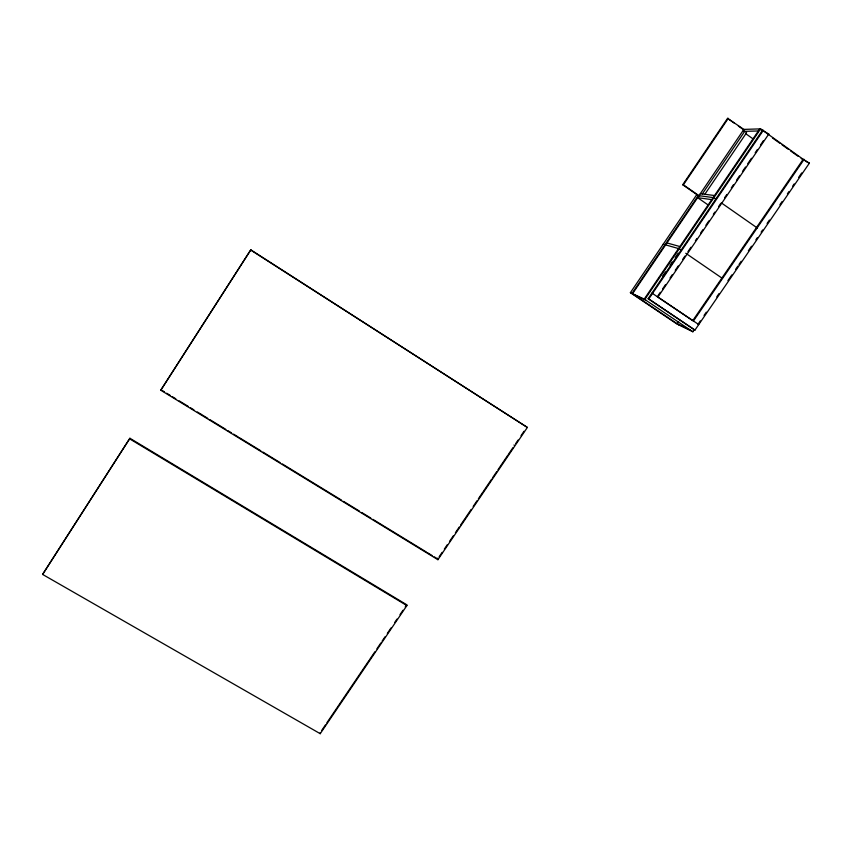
<?xml version="1.0" encoding="UTF-8"?>
<svg xmlns="http://www.w3.org/2000/svg" width="852" height="852" viewBox="0 0 852 852"><rect width="100%" height="100%" fill="white"/><g stroke="black" fill="none" stroke-linecap="round" stroke-linejoin="round"><path stroke-width="1.28" d="M160.762 390.227L250.797 249.838L527.367 427.438L437.907 559.7L160.762 390.227L250.797 249.838M42.6 574.429L129.919 438.269L406.702 604.739L406.883 605.58L320.224 733.689L42.6 574.429L129.919 438.269M698.959 196.066L682.708 184.746L727.565 118.353L744.573 129.898M682.708 184.746L683.379 184.82L728.322 118.311M321.683 730.462L325.432 724.924M326.838 722.837L337.36 707.288M337.882 706.5L355.252 680.823M355.593 680.322L363.761 668.234M364.198 667.595L368.959 660.545M369.417 659.874L373.144 654.357M373.421 653.963L374.901 651.759M376.872 648.851L380.844 642.972M382.101 641.13L385.083 636.721M387.319 633.409L391.047 627.903M394.774 622.386L397.011 619.074M399.993 614.665L402.975 610.256M405.211 606.954L406.702 604.739M439.153 556.761L442.135 552.341M444.329 549.103L447.343 544.641M449.505 541.446L453.296 535.844M455.426 532.692L459.249 527.037M460.602 525.034L465.203 518.24M465.788 517.377L471.156 509.432M473.179 506.439L477.109 500.635M478.366 498.782L483.063 491.828M483.531 491.146L491.615 479.186M492.733 477.525L496.759 471.582M497.941 469.825L502.637 462.892M503.149 462.125L507.781 455.277M508.356 454.425L512.925 447.673M515.801 443.423L518.091 440.037M521.009 435.713L524.001 431.293M694.359 329.586L692.868 331.769L676.488 323.717L630.384 292.673L696.329 195.321L713.891 197.685L716.074 199.208M698.267 195.587L631.982 293.418L678.948 324.932M632.557 293.684L743.881 129.397L760.623 128.865L807.408 162.327M702.282 193.958L744.723 131.336L746.597 132.678L704.892 194.171M760.623 128.865L644.836 299.382L630.384 292.673M662.547 276.24L665.54 271.852M670.013 265.26L672.249 261.969M675.231 257.581L678.213 253.182M692.74 320.64L803.191 159.303L809.4 163.115L694.944 330.107L648.138 298.679L762.551 130.249L768.77 134.062L657.968 296.986L657.318 296.698L660.3 292.311M648.138 298.679L648.766 298.967L763.413 130.228M662.547 289.009L665.54 284.611M670.013 278.018L672.26 274.727M675.253 270.329L678.235 265.93M682.718 259.338L684.965 256.047M687.947 251.649L690.94 247.25M695.424 240.658L696.915 238.464M700.653 232.969L702.9 229.678M705.882 225.279L708.875 220.881M713.358 214.289L714.849 212.095M718.587 206.599L720.824 203.298M724.562 197.802L726.809 194.512M731.293 187.919L733.529 184.618M736.522 180.23L739.504 175.831M742.497 171.433L745.489 167.035M747.726 163.744L751.464 158.248M755.202 152.753L757.439 149.462M760.431 145.064L763.424 140.665M678.607 321.492L677.106 323.685L690.258 330.139M693.443 320.97L804.118 159.335M700.333 320.874L698.033 324.229L698.757 324.559L651.94 293.077M704.05 315.453L706.297 312.162M716.745 296.922L719.067 293.525M727.928 280.606L731.847 274.898M735.596 269.413L737.853 266.122M738.982 264.482L741.187 261.255M748.365 250.776L751.507 246.207M755.884 239.817L757.396 237.601M761.134 232.138L762.646 229.944M767.088 223.469L769.399 220.082M779.878 204.799L782.168 201.445M787.397 193.819L788.931 191.583M792.669 186.13L794.171 183.936M798.686 177.354L801.7 172.945M742.529 131.4L758.365 130.974M767.908 134.073L768.77 134.062M808.463 163.073L809.4 163.115M700.312 193.702L714.53 195.534M711.75 199.634L697.628 197.653L708.395 205.151M666.946 242.937L679.896 246.537M663.218 244.204L679.214 248.763L681.387 250.264M634.431 294.941L646.146 300.394M129.589 438.823L406.883 605.58M162.168 390.461L164.436 391.845M166.704 393.23L170.102 395.307M172.37 396.702L175.778 398.779M179.176 400.855L188.249 406.404M190.518 407.788L193.915 409.876M197.313 411.953L200.721 414.029M201.008 414.21L207.792 418.353M209.784 419.578L225.855 429.408M227.931 430.675L231.499 432.859M233.597 434.137L238.272 437.001M239.263 437.608L260.808 450.783M262.863 452.039L273.279 458.408M274.014 458.855L280.084 462.572M282.353 463.957L330.438 493.361M331.098 493.766L341.62 500.199M343.569 501.391L359.501 511.136M361.706 512.489L370.78 518.037M372.91 519.347L383.251 525.663M384.082 526.174L426.511 552.117M427.47 552.703L432.092 555.536M434.275 556.867L437.672 558.944M250.68 250.041L527.367 427.438M648.766 298.967L694.944 330.107M692.868 331.769L644.208 299.095L759.771 128.897L761.901 130.409M657.435 296.784L692.548 320.512M685.753 253.257L721.74 277.944M683.379 184.82L699.662 196.162M721.516 203.01L757.46 228.112M727.565 118.353L734.051 122.976M738.375 126.064L742.71 129.153M745.756 133.7L753.274 139.057M772.508 138.003L779.942 143.317M782.061 144.829L788.43 149.388M790.549 150.9L797.983 156.214M801.168 158.483L803.287 160.006M514.022 444.946L514.395 445.5M437.438 558.198L437.907 559.7M320.203 732.645L320.224 733.689"/></g></svg>
